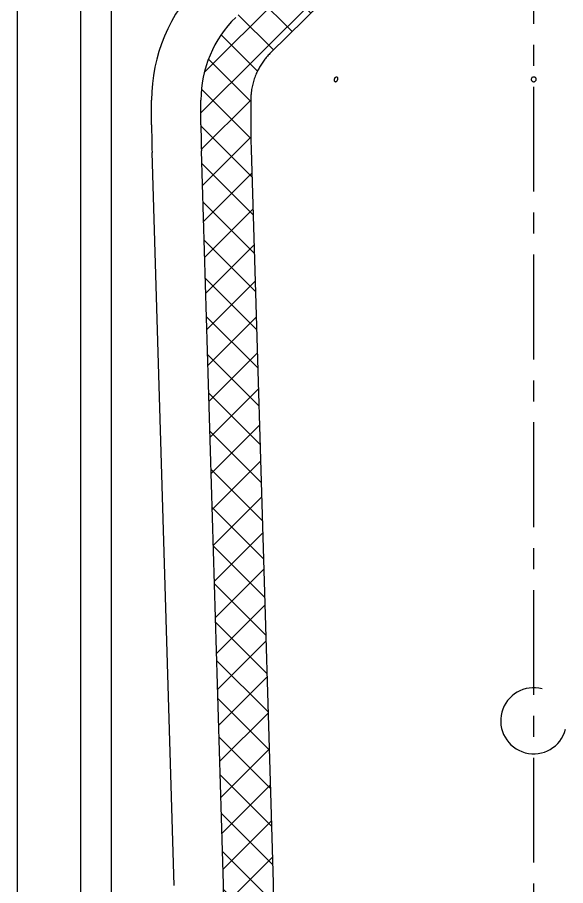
# Model space of a CAD drawing. Header units: millimetres. Extents: x 8 to 867, y 8 to 585.
# Drawn here: x 672.3 to 738.6, y 255.2 to 360.3 of the extents above; entities that cross this region are included whole.
import ezdxf

# ---------------------------------------------------------------- set-up
doc = ezdxf.new("R2010")
doc.units = ezdxf.units.MM
doc.linetypes.add('CENTERX2', pattern=[20.32, 12.7, -2.54, 2.54, -2.54])
for name, color, linetype in [('CENTERLINE', 4, 'CENTERX2'), ('DETAIL', 3, 'Continuous'), ('HATCH', 3, 'Continuous')]:
    doc.layers.add(name, color=color, linetype=linetype)
doc.layers.add('OUTLINE', color=7, linetype='Continuous', lineweight=25)

msp = doc.modelspace()

# ---------------------------------------------------------------- hatches: boundary and pattern name
at = {"layer": 'HATCH'}
h = msp.add_hatch(dxfattribs=at)
h.set_pattern_fill('NET', color=256, angle=45, style=0)
edge = h.paths.add_edge_path(flags=0)
edge.add_spline(control_points=[(702.53334, 191.02876), (701.87228, 193.0382), (701.37378, 195.08713), (700.86983, 198.21973), (700.74266, 199.27384), (700.61491, 200.87031), (700.58295, 201.4044), (700.54056, 202.46816), (700.53004, 202.99898), (700.53004, 203.52876)], knot_values=[0, 0, 0, 0, 0.5, 0.5, 0.75, 0.75, 0.875, 0.875, 1, 1, 1, 1], weights=[1, 1, 1, 1, 1, 1, 1, 1, 1, 1], degree=3, periodic=0)
edge.add_line((700.53004, 203.52876), (700.53004, 206.52876))
edge.add_spline(control_points=[(700.53004, 206.52876), (700.53004, 206.97176), (700.54476, 207.85715), (700.58883, 208.74134), (700.61821, 209.18313)], knot_values=[0, 0, 0, 0, 0.5, 1, 1, 1, 1], weights=[1, 1, 1, 1, 1], degree=3, periodic=0)
edge.add_line((700.61821, 209.18313), (703.05964, 245.89283))
edge.add_spline(control_points=[(703.05963, 245.89283), (703.16588, 247.49034), (703.2341, 249.09658), (703.29278, 252.31523), (703.28321, 253.92087), (703.23522, 255.52289)], knot_values=[0, 0, 0, 0, 0.5, 0.5, 1, 1, 1, 1], weights=[1, 1, 1, 1, 1, 1], degree=3, periodic=0)
edge.add_line((703.23522, 255.52289), (700.57488, 344.33463))
edge.add_spline(control_points=[(700.57488, 344.33463), (700.55995, 344.83289), (700.53754, 345.83017), (700.53004, 346.82897), (700.53004, 347.32876)], knot_values=[0, 0, 0, 0, 0.5, 1, 1, 1, 1], weights=[1, 1, 1, 1, 1], degree=3, periodic=0)
edge.add_line((700.53004, 347.32876), (700.53004, 350.32876))
edge.add_spline(control_points=[(700.53004, 350.32876), (700.53004, 350.85589), (700.58334, 351.39131), (700.7921, 352.42719), (700.94642, 352.93052), (701.25336, 353.66342), (701.36894, 353.90498), (701.62235, 354.37282), (701.7603, 354.59971), (702.0586, 355.03948), (702.21977, 355.25328), (702.56041, 355.66111), (702.7397, 355.85516), (702.92772, 356.03961)], knot_values=[0, 0, 0, 0, 0.25, 0.25, 0.5, 0.5, 0.625, 0.625, 0.75, 0.75, 0.875, 0.875, 1, 1, 1, 1], weights=[1, 1, 1, 1, 1, 1, 1, 1, 1, 1, 1, 1, 1, 1], degree=3, periodic=0)
edge.add_line((702.92772, 356.03961), (709.1441, 362.13783))
edge.add_spline(control_points=[(709.14409, 362.13782), (710.45693, 363.42571), (711.57531, 364.94465), (712.41527, 366.5807), (712.84583, 367.41933), (713.20874, 368.29622), (713.49672, 369.19385), (713.7847, 370.09148), (713.9997, 371.01583), (714.13739, 371.94841)], knot_values=[0, 0, 0, 0, 0.005517223, 0.005517223, 0.005517223, 0.00831843, 0.00831843, 0.00831843, 0.011119636, 0.011119636, 0.011119636, 0.011119636], weights=[1, 1, 1, 1, 1, 1, 1, 1, 1, 1], degree=3, periodic=0)
edge.add_spline(control_points=[(714.13739, 371.94841), (714.3676, 373.5076), (714.59781, 375.0668), (714.82802, 376.62599), (716.52327, 388.10771), (718.21851, 399.58943), (719.91377, 411.07115), (720.44345, 414.65857), (720.97313, 418.246), (721.50281, 421.83342)], knot_values=[0.030090286, 0.030090286, 0.030090286, 0.030090286, 0.034818586, 0.034818586, 0.034818586, 0.069637173, 0.069637173, 0.069637173, 0.080516115, 0.080516115, 0.080516115, 0.080516115], weights=[1, 1, 1, 1, 1, 1, 1, 1, 1, 1], degree=3, periodic=0)
edge.add_line((721.50281, 421.83342), (711.96193, 421.83342))
edge.add_arc((711.96193, 418.83342), 3, 90, 179.2647236)
edge.add_line((708.96218, 418.87192), (709.02061, 419.26769))
edge.add_arc((711.96193, 418.83342), 2.97321, -8.3987736, 171.6012264, ccw=False)
edge.add_line((714.90325, 418.39915), (707.94045, 371.24018))
edge.add_arc((701.53667, 372.18567), 6.47321, 314.4504406, 351.6012264, ccw=False)
edge.add_line((706.0698, 367.56473), (698.70704, 360.34188))
edge.add_arc((708.5299, 350.32876), 14.02679, 134.4504406, 180)
edge.add_line((694.5031, 350.32876), (694.5031, 347.32876))
edge.add_arc((800.5299, 347.32876), 106.02679, 180, 181.7157666)
edge.add_line((694.55064, 344.15418), (697.21097, 255.34244))
edge.add_arc((603.2799, 252.52876), 93.97321, -3.8049034, 1.7157666, ccw=False)
edge.add_line((697.04597, 246.29276), (694.60456, 209.58306))
edge.add_arc((740.5299, 206.52876), 46.02679, 176.1950966, 180)
edge.add_line((694.5031, 206.52876), (694.5031, 203.52876))
edge.add_arc((929.95048, 203.52876), 235.44738, 180, 183.5384484)
edge.add_line((694.95196, 188.99734), (702.53334, 191.02876))

# ---------------------------------------------------------------- linework, layer by layer
at = {"layer": 'CENTERLINE'}
msp.add_line((734.7799, 156.34842), (734.7799, 430.8663), dxfattribs=at)
at = {"layer": 'DETAIL'}
msp.add_arc((734.7799, 275.13342), 4, 75, 345, dxfattribs=at)
msp.add_arc((734.7799, 275.13342), 4, 75, 345, dxfattribs=at)
msp.add_arc((734.7799, 275.13342), 4, 75, 345, dxfattribs=at)
at = {"layer": 'OUTLINE'}
for p, q in [((672.2799, 160.57875), (672.2799, 429.83342)), ((679.96005, 160.57875), (679.96005, 429.83342)), ((683.65928, 160.57875), (683.65928, 429.83342)), ((709.1441, 362.13783), (702.92772, 356.03961)), ((688.5299, 347.32876), (688.5299, 350.32876)), ((694.5031, 347.32876), (694.5031, 350.32876)), ((700.53004, 350.32876), (700.53004, 347.32876)), ((691.24044, 255.16359), (688.58011, 343.97533)), ((697.21097, 255.34244), (694.55064, 344.15418))]:
    msp.add_line(p, q, dxfattribs=at)
at = {"layer": 'OUTLINE', "flags": 128}
msp.add_lwpolyline([(700.57488, 344.33463), (701.05517, 328.30087), (702.90826, 266.4381), (703.23522, 255.52289)], dxfattribs=at)
at = {"layer": 'OUTLINE'}
for centre, radius, start, end in [((708.5299, 350.32876), 20, 134.4504406, 180), ((708.5299, 350.32876), 14.02679, 134.4504406, 180), ((800.5299, 347.32876), 112, 180, 181.7157666), ((800.5299, 347.32876), 106.02679, 180, 181.7157666), ((603.2799, 252.52876), 93.97321, 356.1950966, 1.7157666)]:
    msp.add_arc(centre, radius, start, end, dxfattribs=at)
for points, knots in [([(702.92772, 356.03961), (702.80536, 355.91492), (702.56063, 355.66556), (702.21756, 355.2526), (701.89409, 354.80864), (701.59642, 354.33216), (701.31491, 353.8032), (701.06057, 353.21863), (700.84405, 352.5786), (700.68112, 351.92282), (700.58587, 351.32528), (700.53788, 350.79308), (700.53265, 350.48353), (700.53004, 350.32876)], [0, 0, 0, 0, 0.0823961813, 0.1647927614, 0.253038577, 0.3413952734, 0.4296423778, 0.5355349449, 0.6418059647, 0.7480769, 0.8539692816, 0.9269843991, 1, 1, 1, 1]), ([(710.78325, 352.54674), (710.76007, 352.54992), (710.71371, 352.55628), (710.66074, 352.6058), (710.62829, 352.67858), (710.62099, 352.76923), (710.63974, 352.8666), (710.68247, 352.95991), (710.7442, 353.03868), (710.81765, 353.09421), (710.89424, 353.12037), (710.96511, 353.11429), (711.02234, 353.07668), (711.05974, 353.01161), (711.07342, 352.92628), (711.06212, 352.83015), (711.02723, 352.73408), (710.97253, 352.64878), (710.90405, 352.58458), (710.83788, 352.55132), (710.79846, 352.54802), (710.78325, 352.54674)], [0, 0, 0, 0, 0.0536732346, 0.1073465594, 0.1610340014, 0.2147297698, 0.2684100422, 0.3220745747, 0.3757479681, 0.4294403448, 0.4831349927, 0.5368078202, 0.5904725044, 0.6441530376, 0.6978483031, 0.7515355369, 0.8052026963, 0.8588720338, 0.9125591116, 0.9662550552, 1, 1, 1, 1]), ([(734.63004, 352.58517), (734.60247, 352.60406), (734.54733, 352.64182), (734.49538, 352.72742), (734.47429, 352.82265), (734.48798, 352.91926), (734.53447, 353.00572), (734.60865, 353.07262), (734.70214, 353.11253), (734.80439, 353.12105), (734.90386, 353.09728), (734.98936, 353.04382), (735.05127, 352.96653), (735.08259, 352.87396), (735.07979, 352.77648), (735.04319, 352.68509), (734.97694, 352.61019), (734.88839, 352.56026), (734.78789, 352.54157), (734.69813, 352.55284), (734.649, 352.57617), (734.63004, 352.58517)], [0, 0, 0, 0, 0.0536954854, 0.1073904594, 0.1610815172, 0.2147511198, 0.2684163688, 0.3221011016, 0.3757976927, 0.4294807694, 0.4831457586, 0.5368170564, 0.5905083621, 0.6442024796, 0.6978782596, 0.751543108, 0.8052213515, 0.8589166345, 0.91260598, 0.9662753117, 1, 1, 1, 1]), ([(700.53004, 347.32876), (700.53191, 346.82971), (700.53565, 345.8315), (700.5618, 344.83362), (700.57488, 344.33463)], [0, 0, 0, 0, 0.499943325, 1, 1, 1, 1]), ([(703.23522, 255.52289), (703.25498, 254.63996), (703.29451, 252.87347), (703.2654, 250.38414), (703.19008, 248.05653), (703.10312, 246.61417), (703.05964, 245.89283)], [0, 0, 0, 0, 0.274960606, 0.55011455, 0.77500427, 1, 1, 1, 1])]:
    msp.add_open_spline(points, degree=3, knots=knots, dxfattribs=at)

doc.saveas('drawing.dxf')
